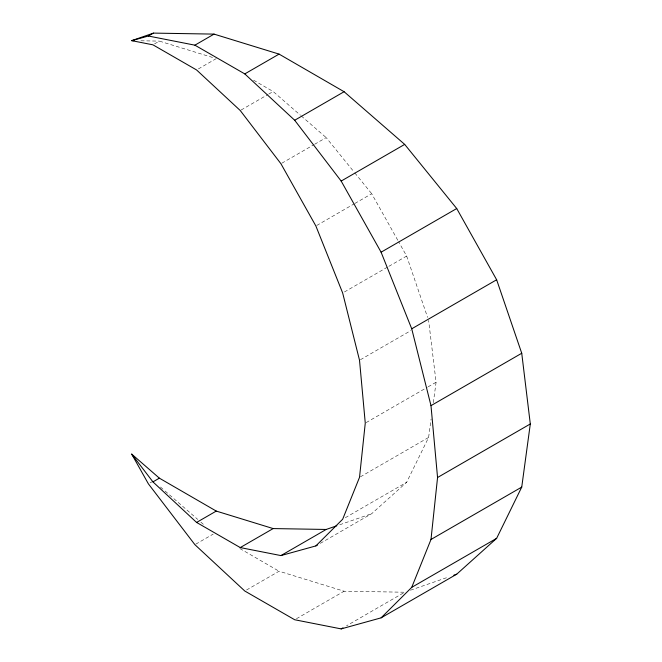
<?xml version="1.0" encoding="UTF-8"?>
<svg xmlns="http://www.w3.org/2000/svg" width="662" height="662" viewBox="0 0 662 662"><rect width="100%" height="100%" fill="white"/><g stroke="black" fill="none" stroke-linecap="round" stroke-linejoin="round"><path stroke-width="0.5" stroke-dasharray="3.31 2.48" d="M320.292 543.353L371.705 513.679L406.642 482.292L428.604 437.458L431.094 419.046M433.32 402.686L436.093 382.222L428.604 320.35M154.544 43.899L159.376 41.11L213.321 57.702M198.377 68.931L216.267 58.604M241.133 110.008L267.829 94.6M268.714 94.087L273.166 91.522L300.449 115.238M281.813 163.216L313.755 144.779M314.649 144.266L326.176 137.605L354.145 172.079M316.75 225.461L353.98 203.962M354.865 203.449L371.705 193.726L398.16 240.918M344.447 291.967L387.982 266.827M388.867 266.323L406.642 256.062L398.656 241.812M360.409 359.723L410.887 330.578M150.084 482.879L151.772 481.903M366.152 422.604L427.238 387.336M428.124 386.823L436.093 382.222M195.762 544.164L213.181 534.11M360.409 476.83L428.604 437.458M345.332 517.692L406.642 482.292M246.545 589.999L279.074 571.223L344.099 591.216L404.689 592.225L346.54 625.805M296.444 618.73L344.099 591.216M339.738 524.759L371.705 513.679M410.465 590.223L448.05 577.198M140.923 40.796L159.376 41.11M253.604 80.201L273.166 91.522M239.884 548.55L279.074 571.223M301.227 115.916L326.176 137.605M160.452 487.009L164.333 490.385M165.111 491.063L197.739 519.422M200.851 522.128L203.954 524.825M354.799 172.881L371.705 193.726M406.642 256.062L427.602 317.429"/><path stroke-width="0.99" d="M133.616 456.474L131.697 454.107L148.396 483.856L194.893 544.669L244.783 591.017L294.681 619.748L341.17 628.9L381.097 617.853L411.731 587.351L430.987 539.48L437.557 477.509L430.987 405.64L411.731 328.799L381.097 252.197L341.17 181.065L294.681 120.252L244.783 73.904L194.893 45.173L148.396 36.021L131.697 40.647L152.939 44.826L196.589 69.965L240.248 110.521L280.928 163.729L315.865 225.965L342.668 292.993L359.516 360.236L365.267 423.117L359.516 477.343L342.668 519.231L315.865 545.918L280.928 555.583L240.248 547.573L196.589 522.434L152.939 481.878L131.697 454.107L159.376 478.163L216.267 511.081L273.166 528.574L326.176 529.459L336.834 525.769M381.097 617.853L456.722 574.186L496.641 538.33L521.739 487.091L530.303 423.961L521.739 353.251L496.641 279.769L456.722 208.538L404.689 144.399L344.099 91.72L279.074 54.11L214.049 34.11L153.46 33.1L131.697 40.647L133.749 40.68M148.396 36.021L153.46 33.1M194.893 45.173L214.049 34.11M244.783 73.904L279.074 54.11M294.681 120.252L344.099 91.72M341.17 181.065L404.689 144.399M381.097 252.197L456.722 208.538M411.731 328.799L496.641 279.769M152.939 481.878L159.376 478.163M196.589 522.434L216.267 511.081M430.987 405.64L521.739 353.251M240.248 547.573L273.166 528.574M280.928 555.583L326.176 529.459M315.865 545.918L317.636 544.892M437.557 477.509L530.303 423.961M430.987 539.48L521.739 487.091M411.731 587.351L496.641 538.33M341.17 628.9L342.957 627.866M453.826 575.195L456.722 574.186"/></g></svg>
